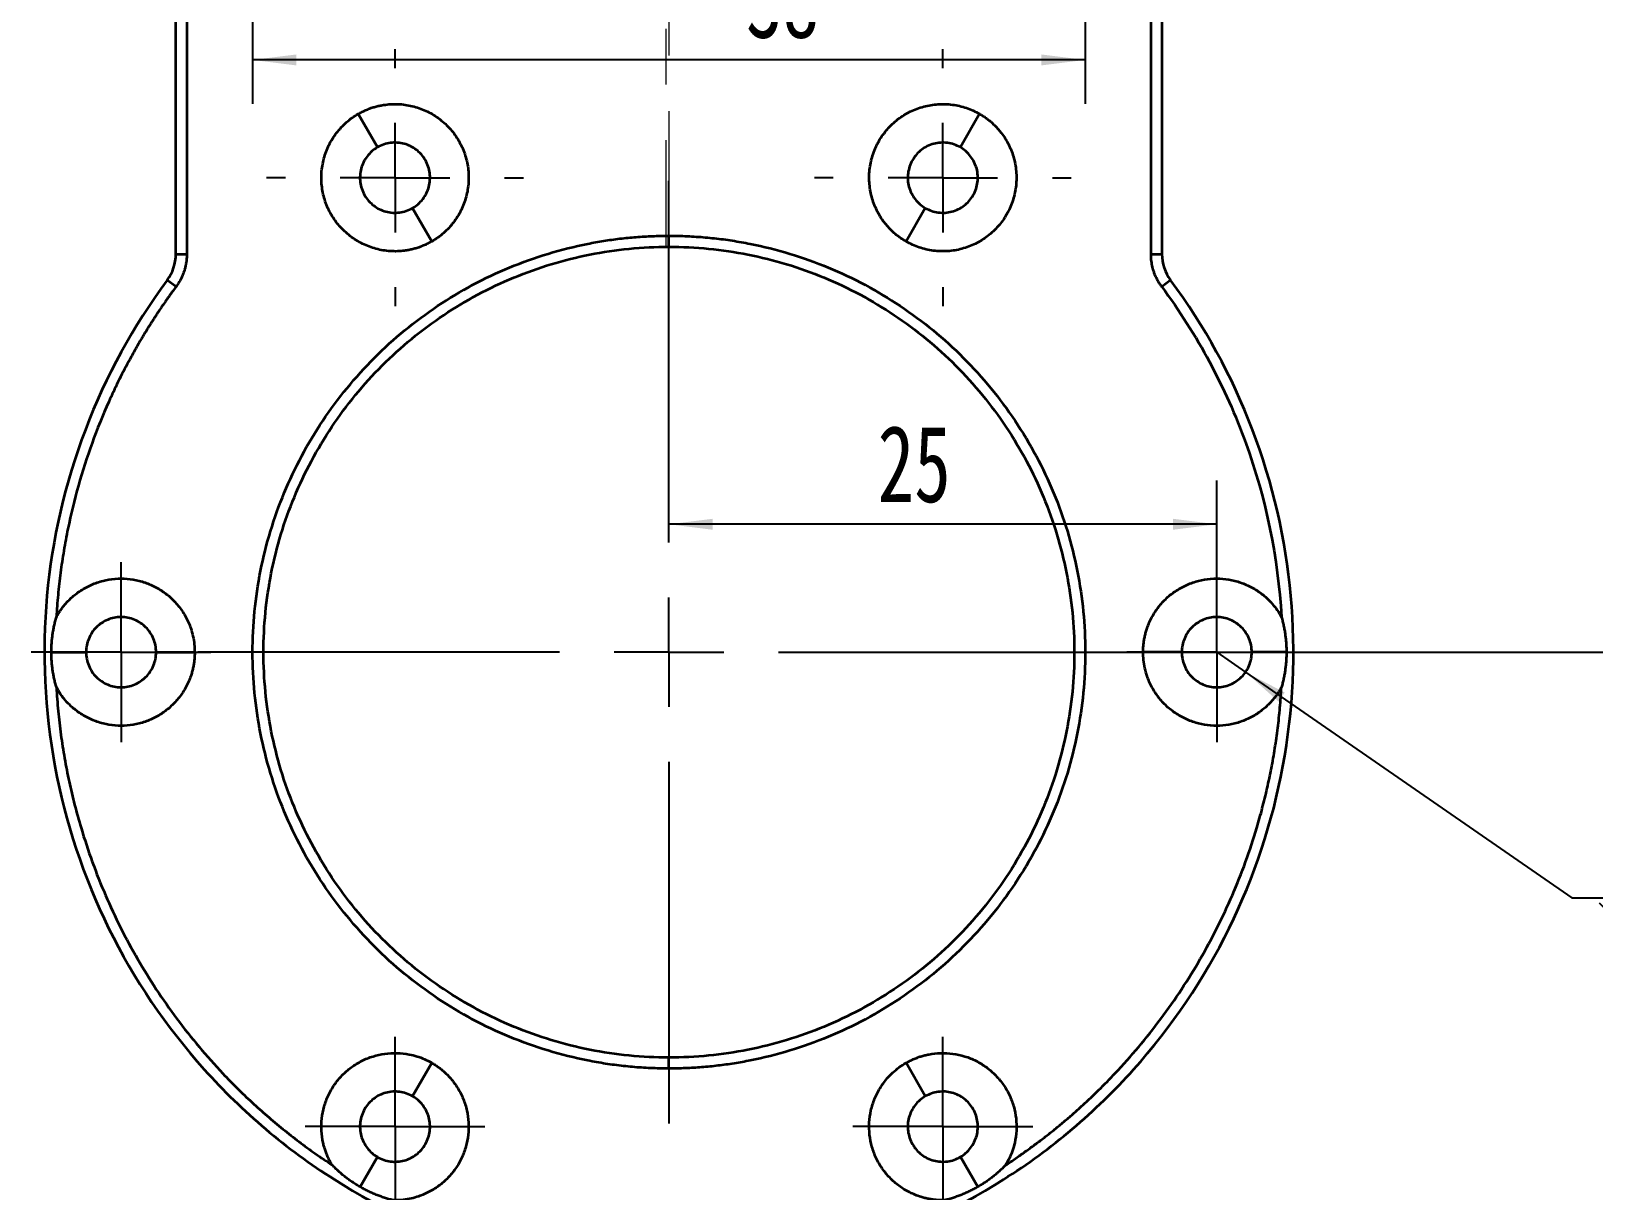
# Model space of a CAD drawing. Header units: millimetres. Extents: x 5 to 292, y 3 to 206.
# Drawn here: x 97 to 168.4, y 44.2 to 97.1 of the extents above; entities that cross this region are included whole.
import ezdxf

# ---------------------------------------------------------------- set-up
doc = ezdxf.new("R2010")
doc.units = ezdxf.units.MM
doc.linetypes.add('CENTERX2', pattern=[20.32, 12.7, -2.54, 2.54, -2.54])
doc.layers.add('10', color=7, linetype='Continuous')
doc.styles.add('SLDTEXTSTYLE0', font='TXT', dxfattribs={"width": 0.7, "bigfont": 'bigfont'})
doc.styles.add('SLDTEXTSTYLE1', font='TXT', dxfattribs={"width": 0.7})
doc.dimstyles.new('SLDDIMSTYLE1', dxfattribs={"dimtxt": 3.5, "dimasz": 2, "dimexe": 0, "dimexo": 0.0625, "dimgap": 0.875, "dimtad": 2, "dimrnd": 1e-09, "dimzin": 12, "dimdsep": 46, "dimtxsty": 'SLDTEXTSTYLE1', "dimsah": 1, "dimcen": 0.09, "dimadec": 0, "dimazin": 3, "dimtfac": 1, "dimtofl": 0, "dimtmove": 0, "dimatfit": 3, "dimfxl": 0, "dimfrac": 2, "dimtolj": 1, "dimtzin": 12, "dimarcsym": 0})
doc.dimstyles.new('SLDDIMSTYLE3', dxfattribs={"dimtxt": 3.5, "dimasz": 2, "dimexe": 0, "dimexo": 0.0625, "dimgap": 0.875, "dimtad": 0, "dimtih": 1, "dimtoh": 1, "dimrnd": 1e-09, "dimzin": 12, "dimdsep": 46, "dimtxsty": 'SLDTEXTSTYLE1', "dimsah": 1, "dimcen": 0, "dimadec": 0, "dimazin": 3, "dimtfac": 1, "dimtofl": 0, "dimtmove": 0, "dimatfit": 3, "dimfxl": 0, "dimfrac": 2, "dimtolj": 1, "dimtzin": 12, "dimarcsym": 0})

# ---------------------------------------------------------------- blocks, each defined once
blk = doc.blocks.new('_D_4')
at = {"layer": '10'}
for p, q in [((107.147, 108.733), (107.147, 93.757)), ((145.147, 108.733), (145.147, 93.757)), ((145.147, 95.757), (107.147, 95.757))]:
    blk.add_line(p, q, dxfattribs=at)
for points in [[(107.147, 95.757), (109.147, 95.507), (109.147, 96.007)], [(145.147, 95.757), (143.147, 96.007), (143.147, 95.507)]]:
    blk.add_solid(points, dxfattribs=at)
at = {"layer": '10', "insert": (129.669, 100.269), "char_height": 3.5, "attachment_point": 1, "style": 'SLDTEXTSTYLE1'}
blk.add_mtext('38', dxfattribs=at)
blk = doc.blocks.new('_D_7')
at = {"layer": '10'}
for p, q in [((148.147, 111.733), (178.896, 111.733)), ((176.896, 111.733), (176.896, 68.733)), ((147.647, 68.733), (178.896, 68.733))]:
    blk.add_line(p, q, dxfattribs=at)
for points in [[(176.896, 111.733), (176.646, 109.733), (177.146, 109.733)], [(176.896, 68.733), (177.146, 70.733), (176.646, 70.733)]]:
    blk.add_solid(points, dxfattribs=at)
at = {"layer": '10', "insert": (172.385, 87.839), "char_height": 3.5, "attachment_point": 1, "rotation": 90, "style": 'SLDTEXTSTYLE1'}
blk.add_mtext('43', dxfattribs=at)
blk = doc.blocks.new('SW_SYMBOL_HOLE_SINK')
at = {"layer": '10', "color": 0}
for p, q in [((0, 875), (800, 75)), ((800, 75), (1600, 875))]:
    blk.add_line(p, q, dxfattribs=at)
blk = doc.blocks.new('_D_8')
at = {"layer": '10'}
for p, q in [((151.147, 68.733), (152.462, 67.823)), ((152.462, 67.823), (167.345, 57.524)), ((167.345, 57.524), (198.457, 57.524))]:
    blk.add_line(p, q, dxfattribs=at)
blk.add_solid([(152.462, 67.823), (153.965, 66.479), (154.249, 66.89)], dxfattribs=at)
at = {"layer": '10', "xscale": 0.004511737089201878, "yscale": 0.004511737089201878, "zscale": 0.004511737089201878}
blk.add_blockref('SW_SYMBOL_HOLE_SINK', (168.595, 53.344), dxfattribs=at)
at = {"layer": '10', "char_height": 3.5, "attachment_point": 1}
for s, insert, style in [('3.40 贯穿', (180.766, 61.85), 'SLDTEXTSTYLE0'), ('6x', (172.276, 61.85), 'SLDTEXTSTYLE1'), ('%%c', (175.339, 61.865), 'SLDTEXTSTYLE1'), ('%%c', (175.958, 57.35), 'SLDTEXTSTYLE1'), ('6.40 X 90°', (181.385, 57.336), 'SLDTEXTSTYLE1')]:
    blk.add_mtext(s, dxfattribs=dict(at, insert=insert, style=style))
blk = doc.blocks.new('_D_9')
at = {"layer": '10'}
for p, q in [((151.147, 72.833), (151.147, 76.569)), ((151.147, 74.569), (126.147, 74.569))]:
    blk.add_line(p, q, dxfattribs=at)
for points in [[(126.147, 74.569), (128.147, 74.319), (128.147, 74.819)], [(151.147, 74.569), (149.147, 74.819), (149.147, 74.319)]]:
    blk.add_solid(points, dxfattribs=at)
at = {"layer": '10', "insert": (135.675, 79.08), "char_height": 3.5, "attachment_point": 1, "style": 'SLDTEXTSTYLE1'}
blk.add_mtext('25', dxfattribs=at)
blk = doc.blocks.new('SW_CENTERMARKSYMBOL_1')
at = {"layer": '10', "color": 0}
for p, q in [((0, 5), (0, 21.5)), ((0, 0), (0, 2.5)), ((-5, 0), (-21.5, 0)), ((0, 0), (-2.5, 0)), ((0, 0), (0, -2.5)), ((0, 0), (2.5, 0)), ((5, 0), (21.5, 0)), ((0, -5), (0, -21.5))]:
    blk.add_line(p, q, dxfattribs=at)
blk = doc.blocks.new('SW_CENTERMARKSYMBOL_2')
at = {"layer": '10', "color": 0}
for p, q in [((0, 5), (0, 5.86)), ((0, 0), (0, 2.5)), ((-5, 0), (-5.86, 0)), ((0, 0), (-2.5, 0)), ((0, 0), (0, -2.5)), ((0, 0), (2.5, 0)), ((5, 0), (5.86, 0)), ((0, -5), (0, -5.86))]:
    blk.add_line(p, q, dxfattribs=at)
blk = doc.blocks.new('SW_CENTERMARKSYMBOL_3')
at = {"layer": '10', "color": 0}
for p, q in [((0, 5), (0, 5.86)), ((0, 0), (0, 2.5)), ((-5, 0), (-5.86, 0)), ((0, 0), (-2.5, 0)), ((0, 0), (0, -2.5)), ((0, 0), (2.5, 0)), ((5, 0), (5.86, 0)), ((0, -5), (0, -5.86))]:
    blk.add_line(p, q, dxfattribs=at)
blk = doc.blocks.new('SW_CENTERMARKSYMBOL_4')
at = {"layer": '10', "color": 0}
for p, q in [((0, 2.5), (0, 4.1)), ((0, 0), (0, 2.5)), ((-2.5, 0), (-4.1, 0)), ((0, 0), (-2.5, 0)), ((0, 0), (0, -2.5)), ((0, 0), (2.5, 0)), ((2.5, 0), (4.1, 0)), ((0, -2.5), (0, -4.1))]:
    blk.add_line(p, q, dxfattribs=at)
blk = doc.blocks.new('SW_CENTERMARKSYMBOL_5')
at = {"layer": '10', "color": 0}
for p, q in [((0, 2.5), (0, 4.1)), ((0, 0), (0, 2.5)), ((-2.5, 0), (-4.1, 0)), ((0, 0), (-2.5, 0)), ((0, 0), (0, -2.5)), ((0, 0), (2.5, 0)), ((2.5, 0), (4.1, 0)), ((0, -2.5), (0, -4.1))]:
    blk.add_line(p, q, dxfattribs=at)
blk = doc.blocks.new('SW_CENTERMARKSYMBOL_6')
at = {"layer": '10', "color": 0}
for p, q in [((0, 2.5), (0, 4.1)), ((0, 0), (0, 2.5)), ((-2.5, 0), (-4.1, 0)), ((0, 0), (-2.5, 0)), ((0, 0), (0, -2.5)), ((0, 0), (2.5, 0)), ((2.5, 0), (4.1, 0)), ((0, -2.5), (0, -4.1))]:
    blk.add_line(p, q, dxfattribs=at)
blk = doc.blocks.new('SW_CENTERMARKSYMBOL_7')
at = {"layer": '10', "color": 0}
for p, q in [((0, 2.5), (0, 4.1)), ((0, 0), (0, 2.5)), ((-2.5, 0), (-4.1, 0)), ((0, 0), (-2.5, 0)), ((0, 0), (0, -2.5)), ((0, 0), (2.5, 0)), ((2.5, 0), (4.1, 0)), ((0, -2.5), (0, -4.1))]:
    blk.add_line(p, q, dxfattribs=at)

msp = doc.modelspace()

# ---------------------------------------------------------------- linework, layer by layer
at = {"color": 7, "linetype": 'Continuous', "lineweight": 35}
for p, q in [((103.647, 86.899), (103.647, 111.733)), ((104.147, 111.733), (104.147, 86.899)), ((148.147, 86.899), (148.147, 111.733)), ((148.647, 111.733), (148.647, 86.899)), ((111.967, 93.294), (112.847, 91.77)), ((140.327, 93.294), (139.447, 91.77)), ((114.447, 88.998), (115.327, 87.474)), ((137.847, 88.998), (136.967, 87.474)), ((126.147, 87.233), (126.147, 87.733)), ((103.647, 86.899), (104.147, 86.899)), ((148.147, 86.899), (148.647, 86.899)), ((103.655, 85.41), (103.253, 85.708)), ((149.04, 85.708), (148.639, 85.41)), ((97.967, 68.733), (99.547, 68.733)), ((102.747, 68.733), (104.507, 68.733)), ((149.547, 68.733), (147.787, 68.733)), ((154.327, 68.733), (152.747, 68.733)), ((114.447, 48.468), (115.327, 49.993)), ((126.147, 49.733), (126.147, 50.233)), ((137.847, 48.468), (136.967, 49.993)), ((112.057, 44.329), (112.847, 45.697)), ((140.237, 44.329), (139.447, 45.697))]:
    msp.add_line(p, q, dxfattribs=at)
for points, knots in [([(111.967, 93.294), (112.022, 93.325), (112.132, 93.386), (112.303, 93.466), (112.477, 93.537), (112.655, 93.597), (112.836, 93.647), (113.021, 93.687), (113.362, 93.742), (113.868, 93.76), (114.522, 93.65), (115.143, 93.418), (115.705, 93.067), (116.19, 92.615), (116.575, 92.075), (116.85, 91.472), (116.999, 90.826), (117.022, 90.163), (116.913, 89.509), (116.681, 88.888), (116.387, 88.419), (116.103, 88.083), (115.866, 87.854), (115.608, 87.647), (115.421, 87.532), (115.327, 87.474)], [0, 0, 0, 0, 0.018013, 0.035887, 0.053677, 0.07144, 0.089234, 0.107116, 0.125143, 0.187595, 0.2501, 0.312553, 0.375058, 0.437511, 0.500016, 0.562469, 0.624974, 0.687427, 0.749932, 0.812385, 0.87489, 0.906311, 0.937432, 0.96856, 1, 1, 1, 1]), ([(136.967, 87.474), (136.912, 87.507), (136.804, 87.572), (136.649, 87.68), (136.501, 87.795), (136.36, 87.919), (136.226, 88.051), (136.099, 88.19), (135.881, 88.459), (135.613, 88.888), (135.381, 89.509), (135.271, 90.163), (135.295, 90.825), (135.443, 91.471), (135.719, 92.074), (136.103, 92.614), (136.588, 93.066), (137.15, 93.418), (137.772, 93.65), (138.425, 93.76), (138.978, 93.74), (139.412, 93.662), (139.728, 93.571), (140.036, 93.451), (140.229, 93.347), (140.327, 93.294)], [0, 0, 0, 0, 0.018013, 0.035887, 0.053677, 0.07144, 0.089234, 0.107116, 0.125143, 0.187595, 0.2501, 0.312553, 0.375058, 0.437511, 0.500016, 0.562469, 0.624974, 0.687427, 0.749932, 0.812385, 0.87489, 0.906311, 0.937432, 0.96856, 1, 1, 1, 1]), ([(115.327, 87.474), (115.271, 87.443), (115.161, 87.382), (114.99, 87.302), (114.816, 87.232), (114.638, 87.171), (114.457, 87.121), (114.273, 87.081), (113.931, 87.026), (113.425, 87.008), (112.772, 87.118), (112.151, 87.35), (111.589, 87.702), (111.103, 88.153), (110.719, 88.693), (110.443, 89.297), (110.295, 89.943), (110.271, 90.605), (110.381, 91.259), (110.613, 91.88), (110.906, 92.349), (111.19, 92.685), (111.427, 92.914), (111.685, 93.121), (111.873, 93.236), (111.967, 93.294)], [0, 0, 0, 0, 0.018013, 0.035887, 0.053677, 0.07144, 0.089234, 0.107116, 0.125143, 0.187595, 0.2501, 0.312553, 0.375058, 0.437511, 0.500016, 0.562469, 0.624974, 0.687427, 0.749932, 0.812385, 0.87489, 0.906311, 0.937432, 0.96856, 1, 1, 1, 1]), ([(140.327, 93.294), (140.381, 93.261), (140.489, 93.197), (140.644, 93.088), (140.792, 92.973), (140.933, 92.849), (141.067, 92.718), (141.194, 92.578), (141.412, 92.309), (141.681, 91.88), (141.913, 91.259), (142.022, 90.605), (141.999, 89.943), (141.85, 89.297), (141.575, 88.694), (141.19, 88.154), (140.705, 87.702), (140.143, 87.35), (139.522, 87.118), (138.868, 87.008), (138.315, 87.028), (137.882, 87.106), (137.565, 87.197), (137.258, 87.317), (137.064, 87.422), (136.967, 87.474)], [0, 0, 0, 0, 0.018013, 0.035887, 0.053677, 0.07144, 0.089234, 0.107116, 0.125143, 0.187595, 0.2501, 0.312553, 0.375058, 0.437511, 0.500016, 0.562469, 0.624974, 0.687427, 0.749932, 0.812385, 0.87489, 0.906311, 0.937432, 0.96856, 1, 1, 1, 1]), ([(114.447, 88.998), (114.628, 89.103), (114.789, 89.244), (115.044, 89.576), (115.138, 89.768), (115.246, 90.172), (115.26, 90.385), (115.206, 90.801), (115.137, 91.003), (114.928, 91.365), (114.787, 91.526), (114.455, 91.781), (114.263, 91.875), (113.859, 91.984), (113.646, 91.998), (113.23, 91.943), (113.028, 91.874), (112.847, 91.77)], [0, 0, 0, 0, 0.125, 0.125, 0.25, 0.25, 0.375, 0.375, 0.5, 0.5, 0.625, 0.625, 0.75, 0.75, 0.875, 0.875, 1, 1, 1, 1]), ([(139.447, 91.77), (139.265, 91.874), (139.063, 91.943), (138.648, 91.998), (138.435, 91.984), (138.03, 91.875), (137.839, 91.781), (137.507, 91.526), (137.366, 91.365), (137.156, 91.003), (137.088, 90.801), (137.033, 90.385), (137.047, 90.172), (137.155, 89.768), (137.25, 89.576), (137.505, 89.244), (137.665, 89.103), (137.847, 88.998)], [0, 0, 0, 0, 0.125, 0.125, 0.25, 0.25, 0.375, 0.375, 0.5, 0.5, 0.625, 0.625, 0.75, 0.75, 0.875, 0.875, 1, 1, 1, 1]), ([(112.847, 91.77), (112.665, 91.665), (112.505, 91.524), (112.25, 91.192), (112.155, 91), (112.047, 90.596), (112.033, 90.383), (112.088, 89.968), (112.156, 89.765), (112.366, 89.403), (112.507, 89.242), (112.839, 88.987), (113.03, 88.893), (113.435, 88.784), (113.648, 88.77), (114.063, 88.825), (114.265, 88.894), (114.447, 88.998)], [0, 0, 0, 0, 0.125, 0.125, 0.25, 0.25, 0.375, 0.375, 0.5, 0.5, 0.625, 0.625, 0.75, 0.75, 0.875, 0.875, 1, 1, 1, 1]), ([(137.847, 88.998), (138.028, 88.894), (138.23, 88.825), (138.646, 88.77), (138.859, 88.784), (139.263, 88.893), (139.455, 88.987), (139.787, 89.242), (139.928, 89.403), (140.137, 89.765), (140.206, 89.968), (140.26, 90.383), (140.246, 90.596), (140.138, 91), (140.044, 91.192), (139.789, 91.524), (139.628, 91.665), (139.447, 91.77)], [0, 0, 0, 0, 0.125, 0.125, 0.25, 0.25, 0.375, 0.375, 0.5, 0.5, 0.625, 0.625, 0.75, 0.75, 0.875, 0.875, 1, 1, 1, 1]), ([(126.147, 49.733), (126.008, 49.734), (125.732, 49.736), (125.317, 49.75), (124.903, 49.772), (124.49, 49.804), (124.079, 49.845), (123.667, 49.894), (123.257, 49.953), (122.848, 50.02), (121.965, 50.186), (120.622, 50.522), (118.864, 51.152), (117.176, 51.95), (115.042, 53.229), (112.625, 55.212), (110.247, 58.109), (108.48, 61.416), (107.392, 65.003), (107.024, 68.733), (107.392, 72.464), (108.48, 76.051), (110.247, 79.357), (112.625, 82.255), (115.042, 84.238), (117.175, 85.517), (118.864, 86.315), (120.622, 86.945), (122.072, 87.308), (123.174, 87.504), (123.913, 87.607), (124.655, 87.68), (125.4, 87.725), (125.898, 87.731), (126.147, 87.733)], [0, 0, 0, 0, 0.0069666, 0.0139218, 0.020869, 0.0278114, 0.0347524, 0.0416953, 0.0486433, 0.0555999, 0.0625684, 0.093836, 0.1251129, 0.1563805, 0.1876574, 0.2501262, 0.312595, 0.3750638, 0.4375326, 0.5000014, 0.5624702, 0.624939, 0.6874078, 0.7498765, 0.8123453, 0.843613, 0.8748898, 0.9061575, 0.9374343, 0.9499654, 0.9624681, 0.9749618, 0.987466, 1, 1, 1, 1]), ([(126.147, 87.733), (126.285, 87.733), (126.562, 87.731), (126.976, 87.717), (127.39, 87.694), (127.803, 87.663), (128.215, 87.622), (128.626, 87.573), (129.036, 87.514), (129.446, 87.446), (130.328, 87.281), (131.671, 86.945), (133.429, 86.315), (135.118, 85.517), (137.252, 84.238), (139.669, 82.255), (142.046, 79.357), (143.814, 76.051), (144.902, 72.464), (145.269, 68.733), (144.902, 65.003), (143.814, 61.416), (142.046, 58.109), (139.669, 55.212), (137.252, 53.229), (135.118, 51.95), (133.429, 51.152), (131.671, 50.522), (130.221, 50.159), (129.119, 49.962), (128.38, 49.86), (127.638, 49.787), (126.894, 49.742), (126.396, 49.736), (126.147, 49.733)], [0, 0, 0, 0, 0.006967, 0.013922, 0.020869, 0.027811, 0.034752, 0.041695, 0.048643, 0.0556, 0.062568, 0.093836, 0.125113, 0.15638, 0.187657, 0.250126, 0.312595, 0.375064, 0.437533, 0.500001, 0.56247, 0.624939, 0.687408, 0.749877, 0.812345, 0.843613, 0.87489, 0.906157, 0.937434, 0.949965, 0.962468, 0.974962, 0.987466, 1, 1, 1, 1]), ([(126.147, 50.233), (124.936, 50.233), (123.725, 50.353), (121.35, 50.825), (120.186, 51.178), (117.948, 52.105), (116.875, 52.679), (114.862, 54.024), (113.921, 54.796), (112.209, 56.508), (111.437, 57.449), (110.092, 59.462), (109.518, 60.535), (108.592, 62.772), (108.238, 63.937), (107.766, 66.312), (107.647, 67.523), (107.647, 69.944), (107.766, 71.155), (108.238, 73.53), (108.592, 74.694), (109.518, 76.932), (110.092, 78.005), (111.437, 80.018), (112.209, 80.959), (113.921, 82.671), (114.862, 83.443), (116.875, 84.788), (117.948, 85.362), (120.186, 86.289), (121.35, 86.642), (123.725, 87.114), (124.936, 87.233), (126.147, 87.233)], [0, 0, 0, 0, 0.0625, 0.0625, 0.125, 0.125, 0.1875, 0.1875, 0.25, 0.25, 0.3125, 0.3125, 0.375, 0.375, 0.4375, 0.4375, 0.5, 0.5, 0.5625, 0.5625, 0.625, 0.625, 0.6875, 0.6875, 0.75, 0.75, 0.8125, 0.8125, 0.875, 0.875, 0.9375, 0.9375, 1, 1, 1, 1]), ([(126.147, 87.233), (127.358, 87.233), (128.568, 87.114), (130.943, 86.642), (132.108, 86.289), (134.345, 85.362), (135.418, 84.788), (137.432, 83.443), (138.372, 82.671), (140.084, 80.959), (140.856, 80.018), (142.202, 78.005), (142.775, 76.932), (143.702, 74.694), (144.055, 73.53), (144.527, 71.155), (144.647, 69.944), (144.647, 67.523), (144.527, 66.312), (144.055, 63.937), (143.702, 62.772), (142.775, 60.535), (142.202, 59.462), (140.856, 57.449), (140.084, 56.508), (138.372, 54.796), (137.432, 54.024), (135.418, 52.679), (134.345, 52.105), (132.108, 51.178), (130.943, 50.825), (128.568, 50.353), (127.358, 50.233), (126.147, 50.233)], [0, 0, 0, 0, 0.0625, 0.0625, 0.125, 0.125, 0.1875, 0.1875, 0.25, 0.25, 0.3125, 0.3125, 0.375, 0.375, 0.4375, 0.4375, 0.5, 0.5, 0.5625, 0.5625, 0.625, 0.625, 0.6875, 0.6875, 0.75, 0.75, 0.8125, 0.8125, 0.875, 0.875, 0.9375, 0.9375, 1, 1, 1, 1]), ([(104.147, 86.899), (104.146, 86.846), (104.144, 86.74), (104.128, 86.581), (104.103, 86.424), (104.068, 86.268), (104.012, 86.081), (103.928, 85.866), (103.807, 85.629), (103.706, 85.483), (103.655, 85.41)], [0, 0, 0, 0, 0.100369, 0.2001509, 0.299755, 0.3995928, 0.5000727, 0.6669558, 0.8329627, 1, 1, 1, 1]), ([(148.639, 85.41), (148.608, 85.454), (148.546, 85.54), (148.464, 85.677), (148.39, 85.818), (148.326, 85.964), (148.259, 86.148), (148.199, 86.371), (148.155, 86.633), (148.149, 86.81), (148.147, 86.899)], [0, 0, 0, 0, 0.100369, 0.200151, 0.299755, 0.399593, 0.500073, 0.666956, 0.832963, 1, 1, 1, 1]), ([(103.253, 85.708), (101.703, 83.618), (100.442, 81.314), (98.588, 76.451), (97.997, 73.892), (97.528, 68.709), (97.651, 66.085), (98.602, 60.969), (99.43, 58.476), (101.729, 53.807), (103.2, 51.632), (106.677, 47.759), (108.681, 46.062), (113.076, 43.274), (115.465, 42.183), (120.45, 40.688), (123.045, 40.283), (125.647, 40.238)], [0, 0, 0, 0, 0.125, 0.125, 0.25, 0.25, 0.375, 0.375, 0.5, 0.5, 0.625, 0.625, 0.75, 0.75, 0.875, 0.875, 1, 1, 1, 1]), ([(126.647, 40.238), (129.248, 40.283), (131.844, 40.688), (136.828, 42.183), (139.218, 43.274), (143.612, 46.062), (145.617, 47.759), (149.093, 51.632), (150.565, 53.807), (152.864, 58.476), (153.692, 60.969), (154.643, 66.085), (154.765, 68.709), (154.296, 73.892), (153.705, 76.451), (151.852, 81.314), (150.59, 83.618), (149.04, 85.708)], [0, 0, 0, 0, 0.125, 0.125, 0.25, 0.25, 0.375, 0.375, 0.5, 0.5, 0.625, 0.625, 0.75, 0.75, 0.875, 0.875, 1, 1, 1, 1]), ([(103.655, 85.41), (103.555, 85.274), (103.354, 85), (103.063, 84.583), (102.779, 84.162), (102.503, 83.736), (102.235, 83.304), (101.974, 82.868), (101.722, 82.427), (101.233, 81.536), (100.56, 80.166), (99.798, 78.28), (99.175, 76.343), (98.774, 74.695), (98.526, 73.363), (98.376, 72.358), (98.261, 71.347), (98.215, 70.671), (98.192, 70.333)], [0, 0, 0, 0, 0.031286, 0.062542, 0.093778, 0.125006, 0.156234, 0.187474, 0.218735, 0.250028, 0.375, 0.500005, 0.624977, 0.749982, 0.812521, 0.874982, 0.937448, 1, 1, 1, 1]), ([(148.639, 85.41), (150.253, 83.233), (151.549, 80.82), (153.396, 75.722), (153.946, 73.039), (154.101, 70.333)], [0, 0, 0, 0, 0.5, 0.5, 1, 1, 1, 1]), ([(98.192, 70.333), (98.222, 70.387), (98.283, 70.495), (98.385, 70.65), (98.494, 70.799), (98.611, 70.941), (98.737, 71.078), (98.958, 71.293), (99.301, 71.56), (99.791, 71.824), (100.318, 72.006), (100.868, 72.097), (101.426, 72.098), (101.975, 72.005), (102.503, 71.825), (102.993, 71.559), (103.433, 71.217), (103.81, 70.806), (104.116, 70.34), (104.314, 69.886), (104.432, 69.47), (104.495, 69.104), (104.503, 68.857), (104.507, 68.733)], [0, 0, 0, 0, 0.0209478, 0.0417715, 0.0625347, 0.0833014, 0.1041356, 0.1251006, 0.1875565, 0.2500748, 0.3125307, 0.375049, 0.4375049, 0.5000232, 0.5624791, 0.6249974, 0.6874533, 0.7499716, 0.8124275, 0.8749458, 0.9167021, 0.958216, 1, 1, 1, 1]), ([(147.787, 68.733), (147.788, 68.795), (147.79, 68.919), (147.805, 69.104), (147.831, 69.287), (147.866, 69.468), (147.912, 69.647), (148.004, 69.942), (148.178, 70.34), (148.483, 70.806), (148.86, 71.217), (149.3, 71.559), (149.79, 71.825), (150.318, 72.005), (150.867, 72.098), (151.425, 72.097), (151.975, 72.006), (152.502, 71.824), (152.993, 71.56), (153.384, 71.255), (153.685, 70.945), (153.915, 70.653), (154.039, 70.44), (154.101, 70.333)], [0, 0, 0, 0, 0.020948, 0.041772, 0.062535, 0.083301, 0.104136, 0.125101, 0.187556, 0.250075, 0.312531, 0.375049, 0.437505, 0.500023, 0.562479, 0.624997, 0.687453, 0.749972, 0.812427, 0.874946, 0.916702, 0.958216, 1, 1, 1, 1]), ([(97.967, 68.733), (97.967, 68.8), (97.969, 68.934), (97.98, 69.134), (97.997, 69.335), (98.022, 69.535), (98.054, 69.735), (98.093, 69.935), (98.138, 70.135), (98.174, 70.267), (98.193, 70.333)], [0, 0, 0, 0, 0.12245, 0.245302, 0.368723, 0.492878, 0.617928, 0.74403, 0.871338, 1, 1, 1, 1]), ([(102.747, 68.733), (102.747, 68.943), (102.705, 69.152), (102.545, 69.539), (102.426, 69.717), (102.13, 70.013), (101.953, 70.131), (101.566, 70.292), (101.356, 70.333), (100.937, 70.333), (100.728, 70.292), (100.341, 70.131), (100.163, 70.013), (99.867, 69.717), (99.749, 69.539), (99.588, 69.152), (99.547, 68.943), (99.547, 68.733)], [0, 0, 0, 0, 0.125, 0.125, 0.25, 0.25, 0.375, 0.375, 0.5, 0.5, 0.625, 0.625, 0.75, 0.75, 0.875, 0.875, 1, 1, 1, 1]), ([(152.747, 68.733), (152.747, 68.943), (152.705, 69.152), (152.545, 69.539), (152.426, 69.717), (152.13, 70.013), (151.953, 70.131), (151.566, 70.292), (151.356, 70.333), (150.937, 70.333), (150.728, 70.292), (150.341, 70.131), (150.163, 70.013), (149.867, 69.717), (149.749, 69.539), (149.588, 69.152), (149.547, 68.943), (149.547, 68.733)], [0, 0, 0, 0, 0.125, 0.125, 0.25, 0.25, 0.375, 0.375, 0.5, 0.5, 0.625, 0.625, 0.75, 0.75, 0.875, 0.875, 1, 1, 1, 1]), ([(154.101, 70.333), (154.119, 70.267), (154.155, 70.135), (154.201, 69.935), (154.24, 69.735), (154.271, 69.535), (154.296, 69.335), (154.314, 69.134), (154.325, 68.934), (154.326, 68.8), (154.327, 68.733)], [0, 0, 0, 0, 0.128673, 0.255988, 0.382095, 0.507146, 0.6313, 0.754716, 0.877561, 1, 1, 1, 1]), ([(98.193, 67.134), (98.174, 67.2), (98.138, 67.331), (98.093, 67.531), (98.054, 67.731), (98.022, 67.932), (97.997, 68.132), (97.98, 68.333), (97.969, 68.533), (97.967, 68.667), (97.967, 68.733)], [0, 0, 0, 0, 0.12866, 0.255966, 0.382067, 0.507116, 0.631271, 0.754694, 0.877548, 1, 1, 1, 1]), ([(104.507, 68.733), (104.506, 68.671), (104.504, 68.548), (104.488, 68.363), (104.463, 68.18), (104.427, 67.999), (104.382, 67.819), (104.29, 67.525), (104.116, 67.127), (103.81, 66.661), (103.433, 66.25), (102.993, 65.908), (102.503, 65.642), (101.976, 65.462), (101.426, 65.369), (100.869, 65.37), (100.319, 65.461), (99.792, 65.642), (99.301, 65.907), (98.91, 66.212), (98.609, 66.522), (98.379, 66.813), (98.254, 67.027), (98.192, 67.134)], [0, 0, 0, 0, 0.020948, 0.041772, 0.062535, 0.083301, 0.104136, 0.125101, 0.187556, 0.250075, 0.312531, 0.375049, 0.437505, 0.500023, 0.562479, 0.624997, 0.687453, 0.749972, 0.812427, 0.874946, 0.916702, 0.958216, 1, 1, 1, 1]), ([(99.547, 68.733), (99.547, 68.524), (99.588, 68.315), (99.749, 67.928), (99.867, 67.75), (100.163, 67.454), (100.341, 67.335), (100.728, 67.175), (100.937, 67.133), (101.356, 67.133), (101.566, 67.175), (101.953, 67.335), (102.13, 67.454), (102.426, 67.75), (102.545, 67.928), (102.705, 68.315), (102.747, 68.524), (102.747, 68.733)], [0, 0, 0, 0, 0.125, 0.125, 0.25, 0.25, 0.375, 0.375, 0.5, 0.5, 0.625, 0.625, 0.75, 0.75, 0.875, 0.875, 1, 1, 1, 1]), ([(154.101, 67.134), (154.071, 67.079), (154.01, 66.972), (153.909, 66.817), (153.799, 66.668), (153.682, 66.525), (153.556, 66.389), (153.335, 66.174), (152.993, 65.907), (152.502, 65.642), (151.975, 65.461), (151.425, 65.37), (150.868, 65.369), (150.318, 65.462), (149.79, 65.642), (149.301, 65.908), (148.86, 66.25), (148.483, 66.66), (148.178, 67.127), (147.979, 67.581), (147.862, 67.997), (147.798, 68.363), (147.791, 68.61), (147.787, 68.733)], [0, 0, 0, 0, 0.020948, 0.041772, 0.062535, 0.083301, 0.104136, 0.125101, 0.187556, 0.250075, 0.312531, 0.375049, 0.437505, 0.500023, 0.562479, 0.624997, 0.687453, 0.749972, 0.812427, 0.874946, 0.916702, 0.958216, 1, 1, 1, 1]), ([(149.547, 68.733), (149.547, 68.524), (149.588, 68.315), (149.749, 67.928), (149.867, 67.75), (150.163, 67.454), (150.341, 67.335), (150.728, 67.175), (150.937, 67.133), (151.356, 67.133), (151.566, 67.175), (151.953, 67.335), (152.13, 67.454), (152.426, 67.75), (152.545, 67.928), (152.705, 68.315), (152.747, 68.524), (152.747, 68.733)], [0, 0, 0, 0, 0.125, 0.125, 0.25, 0.25, 0.375, 0.375, 0.5, 0.5, 0.625, 0.625, 0.75, 0.75, 0.875, 0.875, 1, 1, 1, 1]), ([(154.327, 68.733), (154.326, 68.667), (154.325, 68.533), (154.314, 68.333), (154.296, 68.132), (154.271, 67.932), (154.24, 67.731), (154.201, 67.531), (154.155, 67.331), (154.119, 67.2), (154.101, 67.134)], [0, 0, 0, 0, 0.122459, 0.245318, 0.368744, 0.4929, 0.617948, 0.744046, 0.871347, 1, 1, 1, 1]), ([(98.192, 67.134), (98.204, 66.952), (98.227, 66.589), (98.274, 66.046), (98.331, 65.505), (98.399, 64.965), (98.477, 64.428), (98.566, 63.892), (98.665, 63.358), (98.775, 62.826), (98.895, 62.296), (99.025, 61.767), (99.166, 61.24), (99.568, 59.846), (100.374, 57.624), (101.844, 54.702), (103.639, 51.969), (105.244, 50.06), (106.439, 48.836), (107.113, 48.19), (107.807, 47.568), (108.521, 46.97), (109.255, 46.396), (110.008, 45.844), (110.525, 45.498), (110.784, 45.324)], [0, 0, 0, 0, 0.02091, 0.041781, 0.06262, 0.083437, 0.104237, 0.12503, 0.145823, 0.166625, 0.187442, 0.208284, 0.229158, 0.250071, 0.375027, 0.500004, 0.62496, 0.749937, 0.785757, 0.821479, 0.857141, 0.892785, 0.928449, 0.964175, 1, 1, 1, 1]), ([(141.509, 45.324), (141.661, 45.425), (141.964, 45.626), (142.41, 45.939), (142.85, 46.259), (143.284, 46.587), (143.71, 46.924), (144.13, 47.269), (144.543, 47.621), (144.949, 47.982), (145.348, 48.351), (145.741, 48.729), (146.126, 49.114), (147.133, 50.159), (148.654, 51.969), (150.45, 54.702), (151.919, 57.624), (152.77, 59.968), (153.232, 61.615), (153.455, 62.521), (153.646, 63.433), (153.808, 64.35), (153.937, 65.273), (154.039, 66.201), (154.08, 66.823), (154.101, 67.134)], [0, 0, 0, 0, 0.02091, 0.041781, 0.06262, 0.083437, 0.104237, 0.12503, 0.145823, 0.166625, 0.187442, 0.208284, 0.229158, 0.250071, 0.375027, 0.500004, 0.62496, 0.749937, 0.785757, 0.821479, 0.857141, 0.892785, 0.928449, 0.964175, 1, 1, 1, 1]), ([(110.784, 45.324), (110.752, 45.377), (110.689, 45.484), (110.606, 45.649), (110.532, 45.818), (110.467, 45.991), (110.412, 46.168), (110.336, 46.467), (110.276, 46.897), (110.292, 47.454), (110.398, 48.002), (110.595, 48.523), (110.873, 49.007), (111.228, 49.436), (111.648, 49.803), (112.123, 50.094), (112.639, 50.305), (113.183, 50.426), (113.74, 50.457), (114.233, 50.402), (114.652, 50.296), (115, 50.168), (115.218, 50.051), (115.327, 49.993)], [0, 0, 0, 0, 0.020948, 0.041772, 0.062535, 0.083301, 0.104136, 0.125101, 0.187556, 0.250075, 0.312531, 0.375049, 0.437505, 0.500023, 0.562479, 0.624997, 0.687453, 0.749972, 0.812427, 0.874946, 0.916702, 0.958216, 1, 1, 1, 1]), ([(115.327, 49.993), (115.38, 49.961), (115.486, 49.897), (115.638, 49.791), (115.784, 49.678), (115.923, 49.557), (116.056, 49.427), (116.265, 49.2), (116.523, 48.851), (116.774, 48.353), (116.941, 47.821), (117.017, 47.269), (117.002, 46.712), (116.895, 46.165), (116.7, 45.642), (116.421, 45.16), (116.067, 44.729), (115.646, 44.364), (115.172, 44.071), (114.712, 43.885), (114.293, 43.779), (113.926, 43.725), (113.679, 43.724), (113.555, 43.724)], [0, 0, 0, 0, 0.020948, 0.041772, 0.062535, 0.083301, 0.104136, 0.125101, 0.187556, 0.250075, 0.312531, 0.375049, 0.437505, 0.500023, 0.562479, 0.624997, 0.687453, 0.749972, 0.812427, 0.874946, 0.916702, 0.958216, 1, 1, 1, 1]), ([(138.739, 43.724), (138.676, 43.723), (138.553, 43.722), (138.368, 43.733), (138.184, 43.753), (138.002, 43.783), (137.821, 43.824), (137.524, 43.908), (137.122, 44.071), (136.648, 44.364), (136.227, 44.729), (135.873, 45.16), (135.594, 45.642), (135.399, 46.165), (135.291, 46.712), (135.277, 47.269), (135.353, 47.821), (135.52, 48.353), (135.771, 48.851), (136.065, 49.25), (136.366, 49.56), (136.652, 49.797), (136.861, 49.927), (136.967, 49.993)], [0, 0, 0, 0, 0.020948, 0.041772, 0.062535, 0.083301, 0.104136, 0.125101, 0.187556, 0.250075, 0.312531, 0.375049, 0.437505, 0.500023, 0.562479, 0.624997, 0.687453, 0.749972, 0.812427, 0.874946, 0.916702, 0.958216, 1, 1, 1, 1]), ([(136.967, 49.993), (137.021, 50.023), (137.129, 50.083), (137.297, 50.162), (137.468, 50.231), (137.642, 50.291), (137.821, 50.342), (138.122, 50.409), (138.554, 50.457), (139.11, 50.426), (139.654, 50.305), (140.17, 50.094), (140.646, 49.803), (141.065, 49.437), (141.421, 49.007), (141.699, 48.524), (141.895, 48.002), (142.001, 47.455), (142.018, 46.898), (141.949, 46.406), (141.831, 45.991), (141.694, 45.646), (141.571, 45.431), (141.51, 45.324)], [0, 0, 0, 0, 0.020948, 0.041772, 0.062535, 0.083301, 0.104136, 0.125101, 0.187556, 0.250075, 0.312531, 0.375049, 0.437505, 0.500023, 0.562479, 0.624997, 0.687453, 0.749972, 0.812427, 0.874946, 0.916702, 0.958216, 1, 1, 1, 1]), ([(114.447, 48.468), (114.265, 48.573), (114.063, 48.642), (113.648, 48.696), (113.435, 48.682), (113.03, 48.574), (112.839, 48.48), (112.507, 48.225), (112.366, 48.064), (112.156, 47.701), (112.088, 47.499), (112.033, 47.084), (112.047, 46.871), (112.155, 46.466), (112.25, 46.275), (112.505, 45.943), (112.665, 45.802), (112.847, 45.697)], [0, 0, 0, 0, 0.125, 0.125, 0.25, 0.25, 0.375, 0.375, 0.5, 0.5, 0.625, 0.625, 0.75, 0.75, 0.875, 0.875, 1, 1, 1, 1]), ([(139.447, 45.697), (139.628, 45.802), (139.789, 45.943), (140.044, 46.275), (140.138, 46.466), (140.246, 46.871), (140.26, 47.084), (140.206, 47.499), (140.137, 47.701), (139.928, 48.064), (139.787, 48.225), (139.455, 48.48), (139.263, 48.574), (138.859, 48.682), (138.646, 48.696), (138.23, 48.642), (138.028, 48.573), (137.847, 48.468)], [0, 0, 0, 0, 0.125, 0.125, 0.25, 0.25, 0.375, 0.375, 0.5, 0.5, 0.625, 0.625, 0.75, 0.75, 0.875, 0.875, 1, 1, 1, 1]), ([(112.847, 45.697), (113.028, 45.592), (113.23, 45.524), (113.646, 45.469), (113.859, 45.483), (114.263, 45.592), (114.455, 45.686), (114.787, 45.941), (114.928, 46.101), (115.137, 46.464), (115.206, 46.666), (115.26, 47.082), (115.246, 47.295), (115.138, 47.699), (115.044, 47.891), (114.789, 48.223), (114.628, 48.364), (114.447, 48.468)], [0, 0, 0, 0, 0.125, 0.125, 0.25, 0.25, 0.375, 0.375, 0.5, 0.5, 0.625, 0.625, 0.75, 0.75, 0.875, 0.875, 1, 1, 1, 1]), ([(137.847, 48.468), (137.665, 48.364), (137.505, 48.223), (137.25, 47.891), (137.155, 47.699), (137.047, 47.295), (137.033, 47.082), (137.088, 46.666), (137.156, 46.464), (137.366, 46.101), (137.507, 45.941), (137.839, 45.686), (138.03, 45.592), (138.435, 45.483), (138.648, 45.469), (139.063, 45.524), (139.265, 45.592), (139.447, 45.697)], [0, 0, 0, 0, 0.125, 0.125, 0.25, 0.25, 0.375, 0.375, 0.5, 0.5, 0.625, 0.625, 0.75, 0.75, 0.875, 0.875, 1, 1, 1, 1]), ([(112.057, 44.329), (111.999, 44.363), (111.884, 44.431), (111.716, 44.541), (111.551, 44.656), (111.39, 44.778), (111.232, 44.905), (111.079, 45.039), (110.928, 45.178), (110.833, 45.275), (110.784, 45.324)], [0, 0, 0, 0, 0.122448, 0.245298, 0.368719, 0.492873, 0.617923, 0.744026, 0.871336, 1, 1, 1, 1]), ([(141.509, 45.324), (141.461, 45.275), (141.365, 45.178), (141.215, 45.039), (141.061, 44.905), (140.903, 44.778), (140.742, 44.656), (140.577, 44.54), (140.409, 44.431), (140.294, 44.363), (140.237, 44.329)], [0, 0, 0, 0, 0.128679, 0.255998, 0.382108, 0.50716, 0.631312, 0.754726, 0.877567, 1, 1, 1, 1]), ([(113.555, 43.725), (113.489, 43.742), (113.357, 43.777), (113.161, 43.837), (112.968, 43.903), (112.779, 43.976), (112.593, 44.055), (112.41, 44.14), (112.231, 44.231), (112.115, 44.296), (112.057, 44.329)], [0, 0, 0, 0, 0.128636, 0.255925, 0.382016, 0.507061, 0.63122, 0.754653, 0.877524, 1, 1, 1, 1]), ([(140.237, 44.329), (140.179, 44.296), (140.062, 44.231), (139.883, 44.14), (139.701, 44.055), (139.515, 43.976), (139.325, 43.903), (139.133, 43.837), (138.937, 43.777), (138.805, 43.742), (138.739, 43.725)], [0, 0, 0, 0, 0.122465, 0.245327, 0.368755, 0.492912, 0.61796, 0.744055, 0.871352, 1, 1, 1, 1])]:
    msp.add_open_spline(points, degree=3, knots=knots, dxfattribs=at)
for points in [[(103.253, 85.708), (103.507, 86.05), (103.647, 86.474), (103.647, 86.899)], [(148.647, 86.899), (148.647, 86.474), (148.787, 86.05), (149.04, 85.708)]]:
    msp.add_open_spline(points, degree=3, dxfattribs=at)
at = {"layer": '10', "linetype": 'CENTERX2', "lineweight": 18}
for p, q in [((126.005, 153.053), (126.005, 87.209)), ((126.147, 113.733), (126.147, 84.899))]:
    msp.add_line(p, q, dxfattribs=at)

# ---------------------------------------------------------------- block references
at = {"layer": '10'}
for name, p in [('SW_CENTERMARKSYMBOL_3', (113.647, 90.384)), ('SW_CENTERMARKSYMBOL_2', (138.647, 90.384)), ('SW_CENTERMARKSYMBOL_1', (126.147, 68.733)), ('SW_CENTERMARKSYMBOL_4', (101.147, 68.733)), ('SW_CENTERMARKSYMBOL_6', (151.147, 68.733)), ('SW_CENTERMARKSYMBOL_7', (113.647, 47.083)), ('SW_CENTERMARKSYMBOL_5', (138.647, 47.083))]:
    msp.add_blockref(name, p, dxfattribs=at)

# ---------------------------------------------------------------- dimensions: what is measured, and where the dimension line sits
dim = msp.add_linear_dim(base=(176.896, 68.733), p1=(148.147, 111.733), p2=(147.647, 68.733), angle=90, dimstyle='SLDDIMSTYLE1', dxfattribs=at)
dim.commit()
dim.dimension.update_dxf_attribs({"geometry": '_D_7', "text_midpoint": (176.896, 89.375), "dimtype": 160})
for base, p1, p2, picture, middle in [((107.147, 95.757), (145.147, 108.733), (107.147, 108.733), '_D_4', (131.202, 95.757)), ((126.147, 74.569), (151.147, 72.833), (126.147, 90.233), '_D_9', (137.211, 74.569))]:
    dim = msp.add_linear_dim(base=base, p1=p1, p2=p2, dimstyle='SLDDIMSTYLE1', dxfattribs=at)
    dim.commit()
    dim.dimension.update_dxf_attribs({"geometry": picture, "text_midpoint": middle, "dimtype": 160})
dim = msp.add_radius_dim(center=(151.147, 68.733), mpoint=(152.462, 67.823), text='6x%%c 3.40 贯穿\\P{\\fGDT;w}%%c 6.40 X 90°', dimstyle='SLDDIMSTYLE3', override={"dimpost": '<>'}, dxfattribs=at)
dim.commit()
dim.dimension.update_dxf_attribs({"geometry": '_D_8', "text_midpoint": (183.526, 57.338), "dimtype": 164})

doc.saveas('drawing.dxf')
